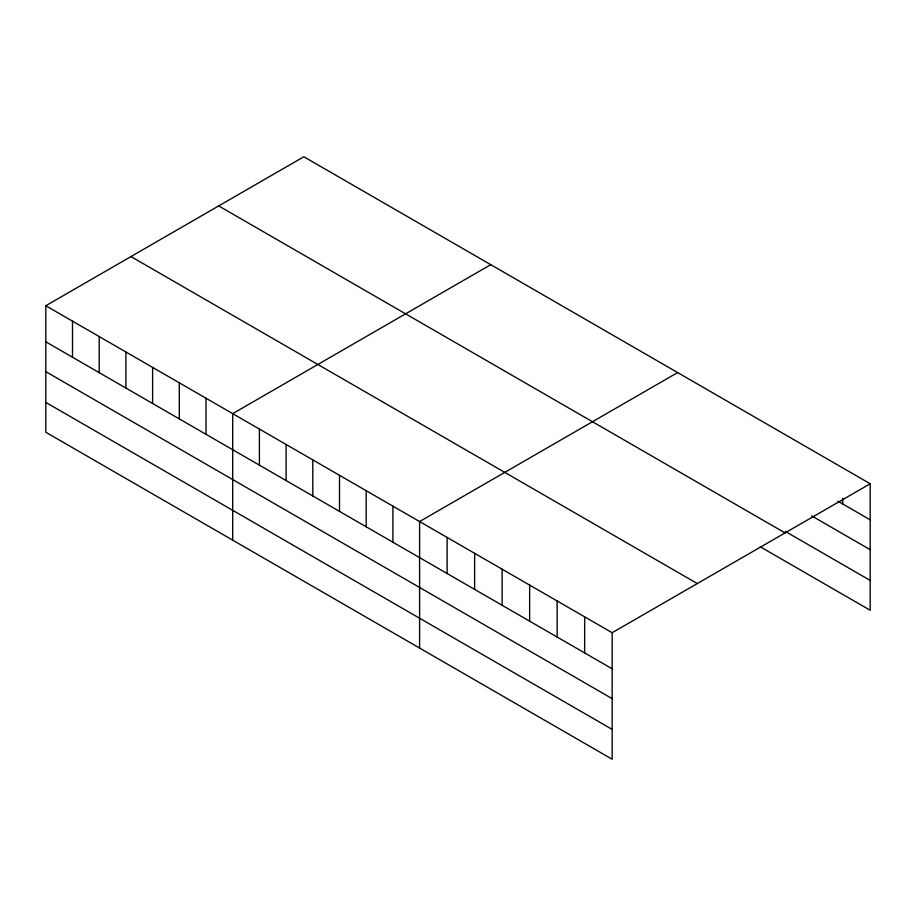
<?xml version="1.0" encoding="UTF-8"?>
<svg xmlns="http://www.w3.org/2000/svg" width="916" height="916" viewBox="0 0 916 916"><rect width="100%" height="100%" fill="white"/><g stroke="black" fill="none" stroke-linecap="round" stroke-linejoin="round"><path stroke-width="1.37" d="M760.165 546.737L870.2 610.262L870.2 483.751L303.837 156.762L45.8 305.738L45.8 432.249L612.163 759.238L612.163 632.727L45.8 305.738M490.736 264.667L232.698 413.643L232.698 540.154M677.634 372.572L419.597 521.548L419.597 648.059M612.163 632.727L870.2 483.751M837.911 501.189L870.2 519.83M811.599 515.845L870.2 549.68M785.275 531.394L870.2 580.423M218.684 205.917L785.046 532.906M130.954 256.572L697.316 583.561M45.8 341.817L612.163 668.806M45.8 371.656L612.163 698.645M45.8 402.41L612.163 729.399M842.686 498.396L842.686 503.949M584.66 616.846L584.66 652.925M557.146 600.965L557.146 637.044M529.643 585.072L529.643 621.163M502.128 569.191L502.128 605.281M474.625 553.31L474.625 589.4M447.111 537.429L447.111 573.519M392.907 506.136L392.907 542.215M366.205 490.713L366.205 526.803M339.504 475.301L339.504 511.391M312.803 459.889L312.803 495.968M286.101 444.466L286.101 480.556M259.4 429.054L259.4 465.145M205.997 398.231L205.997 434.31M179.296 382.808L179.296 418.898M152.606 367.396L152.606 403.475M125.904 351.984L125.904 388.063M99.203 336.561L99.203 372.652M72.501 321.15L72.501 357.229"/></g></svg>
